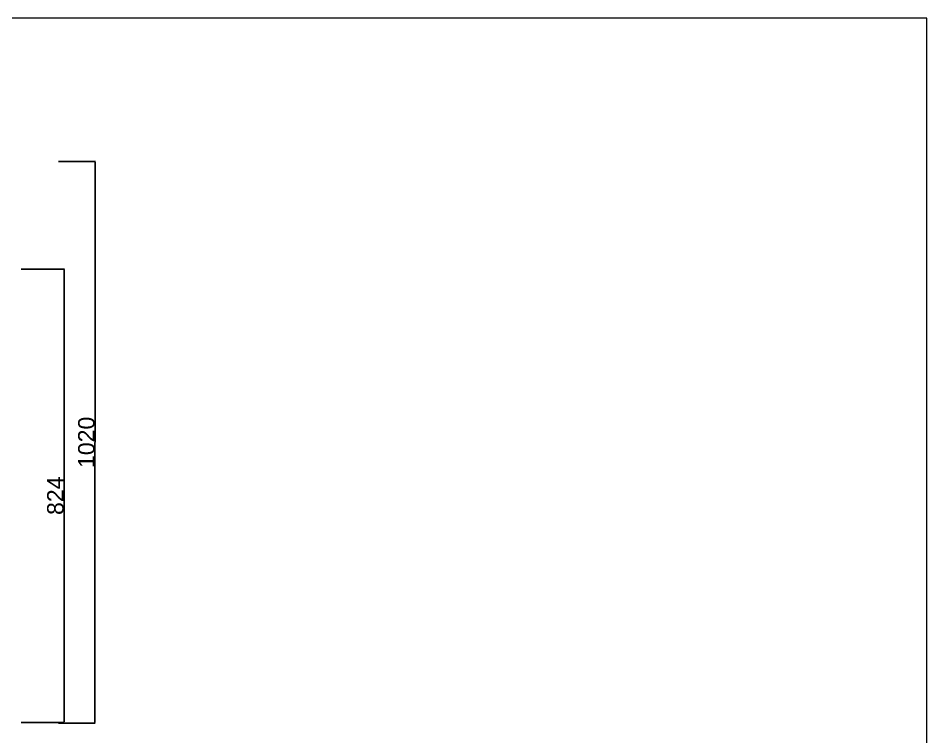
# Model space of a CAD drawing. Header units: millimetres. Extents: x -987 to 2591, y -102 to 2398.
# Drawn here: x 936 to 2587, y 1092 to 2398 of the extents above; entities that cross this region are included whole.
import ezdxf

# ---------------------------------------------------------------- set-up
doc = ezdxf.new("R2010")
doc.units = ezdxf.units.MM
doc.header["$MEASUREMENT"] = 0
doc.layers.add('Domyślny', color=7, linetype='Continuous', true_color=0x000000)
doc.styles.add('Arial', font='arial.ttf')
doc.dimstyles.new('Domyślny', dxfattribs={"dimtxt": 30, "dimasz": 1, "dimexe": 0.5, "dimexo": 0.5, "dimgap": 0.25, "dimtad": 1, "dimtoh": 1, "dimdec": 0, "dimzin": 1, "dimdsep": 46, "dimtxsty": 'Arial', "dimcen": 0.5, "dimazin": 0, "dimtfac": 1, "dimtdec": 4, "dimtix": 1, "dimtmove": 1, "dimatfit": 3, "dimfxl": 0, "dimtolj": 1, "dimtzin": 1, "dimarcsym": 0})

# ---------------------------------------------------------------- blocks, each defined once
blk = doc.blocks.new('*D2')
at = {"layer": 'Defpoints', "color": 0}
for p in [(1008.9, 2137.2), (1008.7, 1116.9), (1075.6, 1116.9)]:
    blk.add_point(p, dxfattribs=at)
at = {"layer": 'Domyślny', "color": 0, "lineweight": -2}
for p, q in [((1009.4, 2137.2), (1076.3, 2137.2)), ((1075.8, 2136.2), (1075.6, 1117.9)), ((1009.2, 1116.9), (1076.1, 1116.9))]:
    blk.add_line(p, q, dxfattribs=at)
at = {"layer": 'Domyślny', "color": 0}
for points in [[(1075.9, 2136.2), (1075.6, 2136.2), (1075.8, 2137.2)], [(1075.4, 1117.9), (1075.7, 1117.9), (1075.6, 1116.9)]]:
    blk.add_solid(points, dxfattribs=at)
at = {"layer": 'Domyślny', "color": 0, "insert": (1060.1, 1627), "char_height": 30, "attachment_point": 5, "rotation": 89.9888, "style": 'Arial'}
blk.add_mtext('\\A1;1020', dxfattribs=at)
blk = doc.blocks.new('*D3')
at = {"layer": 'Defpoints', "color": 0}
for p in [(941.1, 1941.9), (940.9, 1118.1), (1019.3, 1118.1)]:
    blk.add_point(p, dxfattribs=at)
at = {"layer": 'Domyślny', "color": 0, "lineweight": -2}
for p, q in [((941.6, 1941.9), (1020, 1941.9)), ((1019.5, 1940.9), (1019.3, 1119.1)), ((941.4, 1118.1), (1019.8, 1118.1))]:
    blk.add_line(p, q, dxfattribs=at)
at = {"layer": 'Domyślny', "color": 0}
for points in [[(1019.7, 1940.9), (1019.3, 1940.9), (1019.5, 1941.9)], [(1019.1, 1119.1), (1019.5, 1119.1), (1019.3, 1118.1)]]:
    blk.add_solid(points, dxfattribs=at)
at = {"layer": 'Domyślny', "color": 0, "insert": (1003.8, 1530), "char_height": 30, "attachment_point": 5, "rotation": 89.9861, "style": 'Arial'}
blk.add_mtext('\\A1;824', dxfattribs=at)

msp = doc.modelspace()

# ---------------------------------------------------------------- linework, layer by layer
at = {"layer": 'Domyślny', "color": 18, "lineweight": 15, "true_color": 0x000000}
for p, q in [((2587.3, 2397.8), (-987, 2397.8)), ((2587.3, -101.8), (2587.3, 2397.8))]:
    msp.add_line(p, q, dxfattribs=at)

# ---------------------------------------------------------------- dimensions: what is measured, and where the dimension line sits
at = {"layer": 'Domyślny'}
dim = msp.add_aligned_dim(p1=(1008.9, 2137.2), p2=(1008.7, 1116.9), distance=66.8, dimstyle='Domyślny', dxfattribs=at)
dim.commit()
dim.dimension.update_dxf_attribs({"geometry": '*D2', "text_midpoint": (1060.1, 1627)})
dim = msp.add_linear_dim(base=(1019.3, 1118.1), p1=(941.1, 1941.9), p2=(940.9, 1118.1), angle=269.9861, dimstyle='Domyślny', dxfattribs=at)
dim.commit()
dim.dimension.update_dxf_attribs({"geometry": '*D3', "text_midpoint": (1003.8, 1530)})

doc.saveas('drawing.dxf')
